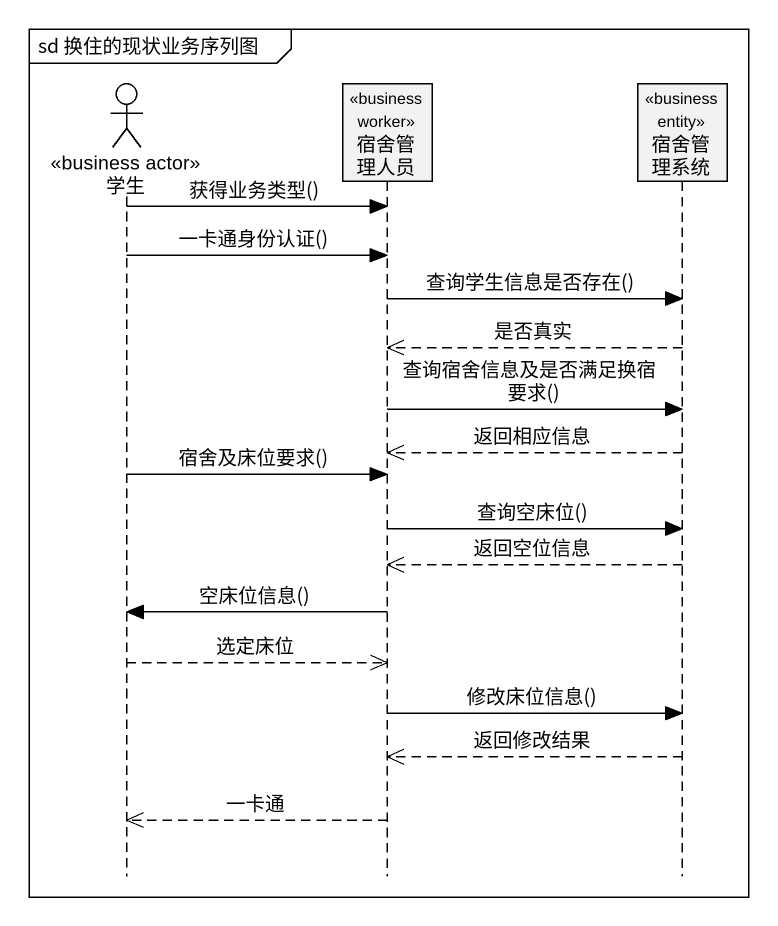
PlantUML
@startuml
mainframe sd 换住的现状业务序列图
hide footbox
actor 学生 <<business actor>>
participant 宿舍管理人员 <<business worker>>
participant 宿舍管理系统 <<business entity>>

学生 -> 宿舍管理人员 : 获得业务类型()
学生 -> 宿舍管理人员 : 一卡通身份认证()
宿舍管理人员 -> 宿舍管理系统 : 查询学生信息是否存在()
宿舍管理系统 -->> 宿舍管理人员 : 是否真实
宿舍管理人员 -> 宿舍管理系统 : 查询宿舍信息及是否满足换宿要求()
宿舍管理系统 -->> 宿舍管理人员 : 返回相应信息
学生 -> 宿舍管理人员 : 宿舍及床位要求()
宿舍管理人员 -> 宿舍管理系统 : 查询空床位()
宿舍管理系统 -->> 宿舍管理人员 : 返回空位信息
宿舍管理人员 -> 学生 : 空床位信息()
学生 -->> 宿舍管理人员 : 选定床位
宿舍管理人员 -> 宿舍管理系统 : 修改床位信息()
宿舍管理系统 -->> 宿舍管理人员 : 返回修改结果
宿舍管理人员 -->> 学生 : 一卡通
@enduml
